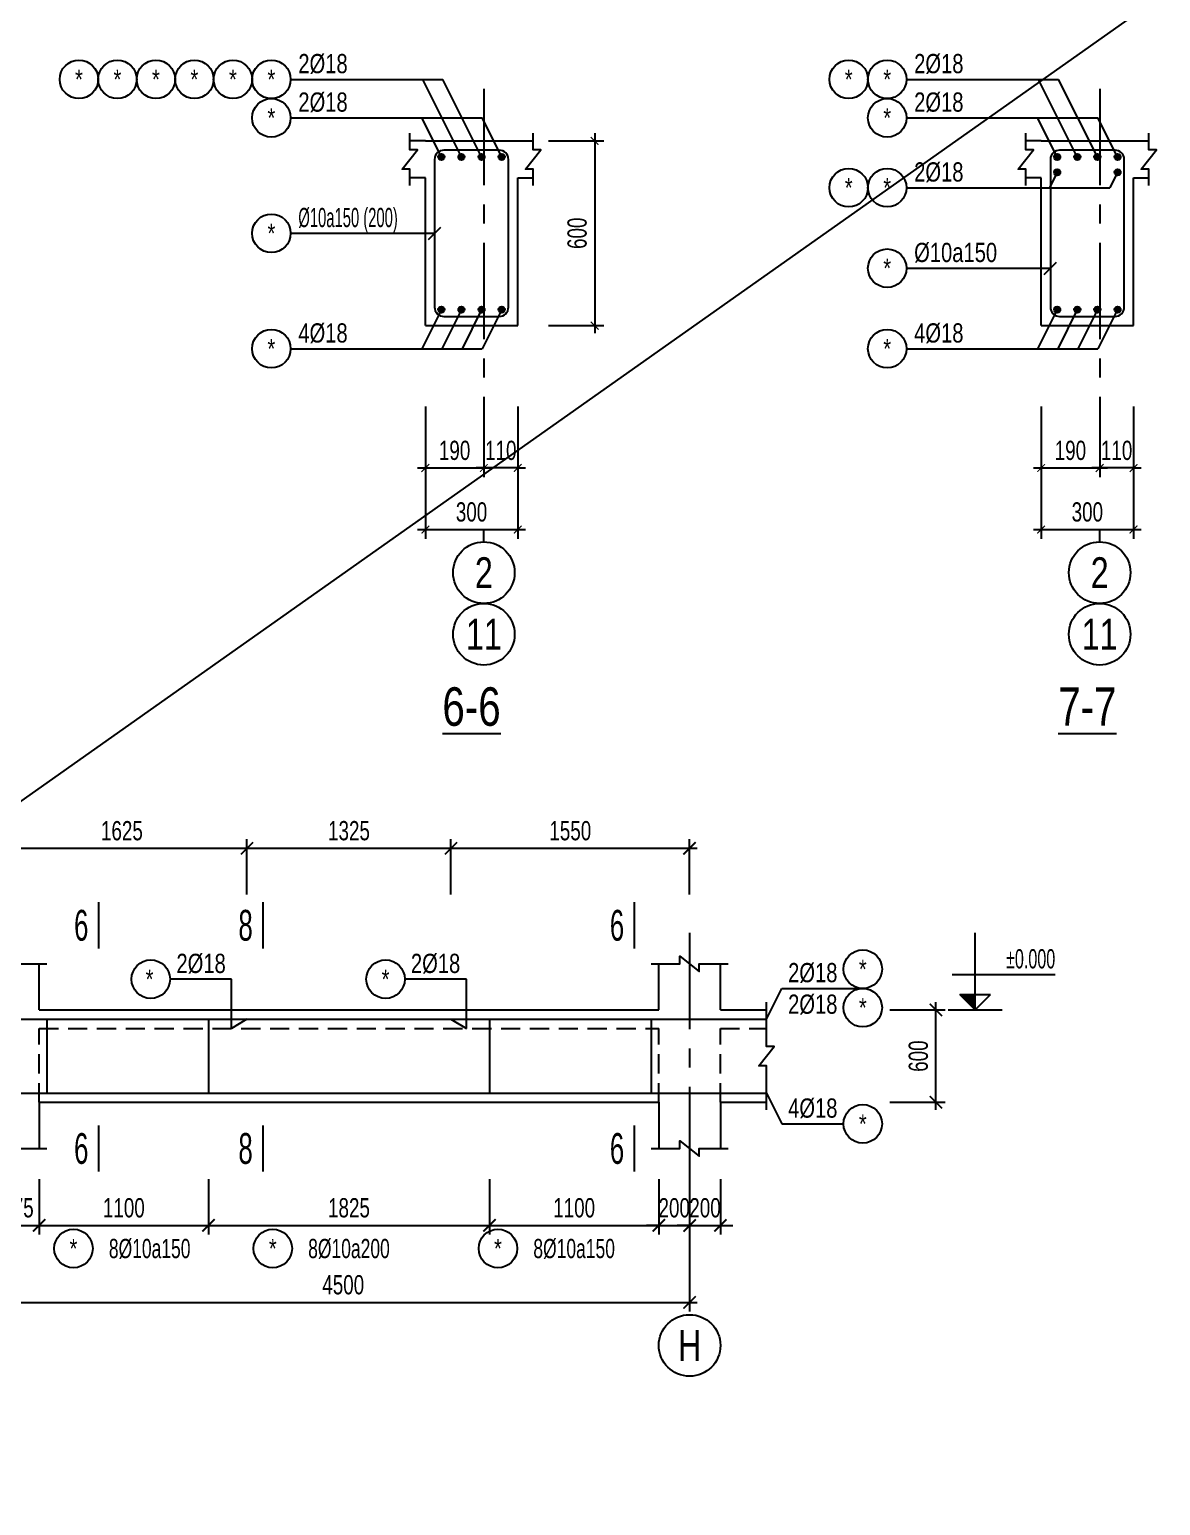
# Model space of a CAD drawing. Header units: millimetres. Extents: x -25284 to 100333, y 0 to 76881.
# Drawn here: x 35213 to 42559, y 61496 to 71086 of the extents above; entities that cross this region are included whole.
import ezdxf
from ezdxf.enums import TextEntityAlignment as Align

# ---------------------------------------------------------------- set-up
doc = ezdxf.new("R2010")
doc.units = ezdxf.units.MM
doc.header["$LTSCALE"] = 500
doc.header["$MEASUREMENT"] = 0
doc.linetypes.add('CENTER', pattern=[2, 1.25, -0.25, 0.25, -0.25])
doc.linetypes.add('HIDDEN', pattern=[0.375, 0.25, -0.125])
for name, color, linetype in [('CHI', 1, 'Continuous'), ('DIM', 1, 'Continuous'), ('KCS_AXIS', 5, 'CENTER'), ('KCS_AXIS_SUB', 5, 'CENTER'), ('KCS_BORDER', 3, 'Continuous'), ('KCS_CHI', 1, 'Continuous'), ('KCS_DIM', 1, 'Continuous'), ('KCS_HATCH', 201, 'Continuous'), ('KCS_HIDDEN', 8, 'HIDDEN'), ('KCS_SNODE', 6, 'Continuous'), ('KCS_STEEL', 4, 'Continuous'), ('KCS_TEXT', 2, 'Continuous'), ('KCS_TEXT_TK', 2, 'Continuous'), ('KCS_TEXT_TMC', 4, 'Continuous'), ('KCS_TEXT_TMCS', 4, 'Continuous')]:
    doc.layers.add(name, color=color, linetype=linetype)
doc.layers.add('KCS_Plotter', color=11, linetype='Continuous', plot=False)
doc.styles.add('KCS_BIGTEXT', font='arial.ttf', dxfattribs={"width": 0.75})
doc.styles.add('KCS_SMTEXT', font='arial.ttf', dxfattribs={"width": 0.7})
doc.dimstyles.new('KCS_DIM50', dxfattribs={"dimscale": 50, "dimtxt": 2.5, "dimasz": 1.6, "dimexe": 1.2, "dimexo": 0, "dimgap": 1, "dimtad": 1, "dimdec": 0, "dimzin": 0, "dimdsep": 46, "dimtxsty": 'KCS_SMTEXT', "dimblk": 'ARCHTICK', "dimcen": 0, "dimdle": 1, "dimclrd": 256, "dimclre": 256, "dimclrt": 2, "dimadec": 0, "dimazin": 0, "dimtfac": 1, "dimtdec": 0, "dimtix": 1, "dimtmove": 2, "dimatfit": 3, "dimfxl": 1, "dimtolj": 1, "dimtzin": 0, "dimarcsym": 0})
doc.dimstyles.new('KCS_DIM50_25', dxfattribs={"dimtxt": 125, "dimasz": 50, "dimexe": 60, "dimexo": 0, "dimgap": 50, "dimtad": 1, "dimdec": 0, "dimlfac": 0.5, "dimzin": 13, "dimdsep": 46, "dimtxsty": 'KCS_SMTEXT', "dimblk": 'ARCHTICK', "dimblk1": 'ARCHTICK', "dimcen": 0, "dimdle": 50, "dimclrd": 1, "dimclre": 1, "dimclrt": 2, "dimadec": 0, "dimazin": 0, "dimtfac": 1, "dimtdec": 0, "dimtix": 1, "dimtmove": 2, "dimatfit": 3, "dimfxl": 1, "dimtolj": 1, "dimtzin": 13, "dimarcsym": 0})

# ---------------------------------------------------------------- blocks, each defined once
blk = doc.blocks.new('_ArchTick')
at = {"color": 0, "linetype": 'ByBlock', "const_width": 0.15}
blk.add_lwpolyline([(-0.5, -0.5), (0.5, 0.5)], dxfattribs=at)
blk = doc.blocks.new('*D106')
at = {"layer": 'Defpoints', "color": 0, "transparency": 16777216}
for p in [(37783.8, 68636.7), (38163.8, 68636.7), (38163.8, 68236.7)]:
    blk.add_point(p, dxfattribs=at)
at = {"layer": 'KCS_DIM', "color": 1, "lineweight": -2, "transparency": 16777216}
for p, q in [((37783.8, 68636.7), (37783.8, 68176.7)), ((38163.8, 68636.7), (38163.8, 68176.7)), ((37733.8, 68236.7), (38213.8, 68236.7))]:
    blk.add_line(p, q, dxfattribs=at)
at = {"layer": 'KCS_DIM', "color": 1, "lineweight": -2, "transparency": 16777216, "xscale": 50, "yscale": 50, "zscale": 50, "rotation": 180}
blk.add_blockref('_ArchTick', (37783.8, 68236.7), dxfattribs=at)
at = {"layer": 'KCS_DIM', "color": 1, "lineweight": -2, "transparency": 16777216, "xscale": 50, "yscale": 50, "zscale": 50}
blk.add_blockref('_ArchTick', (38163.8, 68236.7), dxfattribs=at)
at = {"layer": 'KCS_DIM', "color": 2, "transparency": 16777216, "insert": (37973.8, 68350.5), "char_height": 125, "attachment_point": 5, "style": 'KCS_SMTEXT'}
blk.add_mtext('\\A1;190', dxfattribs=at)
blk = doc.blocks.new('*D107')
at = {"layer": 'Defpoints', "color": 0, "transparency": 16777216}
for p in [(38163.8, 68636.7), (38383.8, 68636.7), (38163.8, 68236.7)]:
    blk.add_point(p, dxfattribs=at)
at = {"layer": 'KCS_DIM', "color": 1, "lineweight": -2, "transparency": 16777216}
for p, q in [((38163.8, 68636.7), (38163.8, 68176.7)), ((38383.8, 68636.7), (38383.8, 68176.7)), ((38163.8, 68236.7), (38113.8, 68236.7)), ((38383.8, 68236.7), (38163.8, 68236.7)), ((38383.8, 68236.7), (38433.8, 68236.7))]:
    blk.add_line(p, q, dxfattribs=at)
at = {"layer": 'KCS_DIM', "color": 1, "lineweight": -2, "transparency": 16777216, "xscale": 50, "yscale": 50, "zscale": 50}
blk.add_blockref('_ArchTick', (38163.8, 68236.7), dxfattribs=at)
at = {"layer": 'KCS_DIM', "color": 1, "lineweight": -2, "transparency": 16777216, "xscale": 50, "yscale": 50, "zscale": 50, "rotation": 180}
blk.add_blockref('_ArchTick', (38383.8, 68236.7), dxfattribs=at)
at = {"layer": 'KCS_DIM', "color": 2, "transparency": 16777216, "insert": (38273.8, 68350.5), "char_height": 125, "attachment_point": 5, "style": 'KCS_SMTEXT'}
blk.add_mtext('\\A1;110', dxfattribs=at)
blk = doc.blocks.new('*D108')
at = {"layer": 'Defpoints', "color": 0, "transparency": 16777216}
for p in [(37783.8, 68636.7), (38383.8, 68636.7), (38383.8, 67836.7)]:
    blk.add_point(p, dxfattribs=at)
at = {"layer": 'KCS_DIM', "color": 1, "lineweight": -2, "transparency": 16777216}
for p, q in [((37783.8, 68636.7), (37783.8, 67776.7)), ((38383.8, 68636.7), (38383.8, 67776.7)), ((37733.8, 67836.7), (38433.8, 67836.7))]:
    blk.add_line(p, q, dxfattribs=at)
at = {"layer": 'KCS_DIM', "color": 1, "lineweight": -2, "transparency": 16777216, "xscale": 50, "yscale": 50, "zscale": 50, "rotation": 180}
blk.add_blockref('_ArchTick', (37783.8, 67836.7), dxfattribs=at)
at = {"layer": 'KCS_DIM', "color": 1, "lineweight": -2, "transparency": 16777216, "xscale": 50, "yscale": 50, "zscale": 50}
blk.add_blockref('_ArchTick', (38383.8, 67836.7), dxfattribs=at)
at = {"layer": 'KCS_DIM', "color": 2, "transparency": 16777216, "insert": (38083.8, 67950.5), "char_height": 125, "attachment_point": 5, "style": 'KCS_SMTEXT'}
blk.add_mtext('\\A1;300', dxfattribs=at)
blk = doc.blocks.new('*D109')
at = {"layer": 'Defpoints', "color": 0, "transparency": 16777216}
for p in [(38583.8, 70361.7), (38583.8, 69161.7), (38883.8, 69161.7)]:
    blk.add_point(p, dxfattribs=at)
at = {"layer": 'KCS_DIM', "color": 1, "lineweight": -2, "transparency": 16777216}
for p, q in [((38883.8, 70411.7), (38883.8, 69111.7)), ((38583.8, 70361.7), (38943.8, 70361.7)), ((38583.8, 69161.7), (38943.8, 69161.7))]:
    blk.add_line(p, q, dxfattribs=at)
at = {"layer": 'KCS_DIM', "color": 1, "lineweight": -2, "transparency": 16777216, "xscale": 50, "yscale": 50, "zscale": 50}
for p, rotation in [((38883.8, 70361.7), 90), ((38883.8, 69161.7), 270)]:
    blk.add_blockref('_ArchTick', p, dxfattribs=dict(at, rotation=rotation))
at = {"layer": 'KCS_DIM', "color": 2, "transparency": 16777216, "insert": (38769.9, 69761.7), "char_height": 125, "attachment_point": 5, "rotation": 90, "style": 'KCS_SMTEXT'}
blk.add_mtext('\\A1;600', dxfattribs=at)
blk = doc.blocks.new('KCS_SNODE')
at = {"layer": 'KCS_SNODE'}
blk.add_hatch(color=256, dxfattribs=at).paths.add_polyline_path([(-10, 0, 1), (10, 0, 1)])
blk.add_circle((0, 0), 10, dxfattribs=at)
blk = doc.blocks.new('*D110')
at = {"layer": 'Defpoints', "color": 0, "transparency": 16777216}
for p in [(41783.8, 68636.7), (42163.8, 68636.7), (42163.8, 68236.7)]:
    blk.add_point(p, dxfattribs=at)
at = {"layer": 'KCS_DIM', "color": 1, "lineweight": -2, "transparency": 16777216}
for p, q in [((41783.8, 68636.7), (41783.8, 68176.7)), ((42163.8, 68636.7), (42163.8, 68176.7)), ((41733.8, 68236.7), (42213.8, 68236.7))]:
    blk.add_line(p, q, dxfattribs=at)
at = {"layer": 'KCS_DIM', "color": 1, "lineweight": -2, "transparency": 16777216, "xscale": 50, "yscale": 50, "zscale": 50, "rotation": 180}
blk.add_blockref('_ArchTick', (41783.8, 68236.7), dxfattribs=at)
at = {"layer": 'KCS_DIM', "color": 1, "lineweight": -2, "transparency": 16777216, "xscale": 50, "yscale": 50, "zscale": 50}
blk.add_blockref('_ArchTick', (42163.8, 68236.7), dxfattribs=at)
at = {"layer": 'KCS_DIM', "color": 2, "transparency": 16777216, "insert": (41973.8, 68350.5), "char_height": 125, "attachment_point": 5, "style": 'KCS_SMTEXT'}
blk.add_mtext('\\A1;190', dxfattribs=at)
blk = doc.blocks.new('*D111')
at = {"layer": 'Defpoints', "color": 0, "transparency": 16777216}
for p in [(42163.8, 68636.7), (42383.8, 68636.7), (42163.8, 68236.7)]:
    blk.add_point(p, dxfattribs=at)
at = {"layer": 'KCS_DIM', "color": 1, "lineweight": -2, "transparency": 16777216}
for p, q in [((42163.8, 68636.7), (42163.8, 68176.7)), ((42383.8, 68636.7), (42383.8, 68176.7)), ((42163.8, 68236.7), (42113.8, 68236.7)), ((42383.8, 68236.7), (42163.8, 68236.7)), ((42383.8, 68236.7), (42433.8, 68236.7))]:
    blk.add_line(p, q, dxfattribs=at)
at = {"layer": 'KCS_DIM', "color": 1, "lineweight": -2, "transparency": 16777216, "xscale": 50, "yscale": 50, "zscale": 50}
blk.add_blockref('_ArchTick', (42163.8, 68236.7), dxfattribs=at)
at = {"layer": 'KCS_DIM', "color": 1, "lineweight": -2, "transparency": 16777216, "xscale": 50, "yscale": 50, "zscale": 50, "rotation": 180}
blk.add_blockref('_ArchTick', (42383.8, 68236.7), dxfattribs=at)
at = {"layer": 'KCS_DIM', "color": 2, "transparency": 16777216, "insert": (42273.8, 68350.5), "char_height": 125, "attachment_point": 5, "style": 'KCS_SMTEXT'}
blk.add_mtext('\\A1;110', dxfattribs=at)
blk = doc.blocks.new('*D112')
at = {"layer": 'Defpoints', "color": 0, "transparency": 16777216}
for p in [(41783.8, 68636.7), (42383.8, 68636.7), (42383.8, 67836.7)]:
    blk.add_point(p, dxfattribs=at)
at = {"layer": 'KCS_DIM', "color": 1, "lineweight": -2, "transparency": 16777216}
for p, q in [((41783.8, 68636.7), (41783.8, 67776.7)), ((42383.8, 68636.7), (42383.8, 67776.7)), ((41733.8, 67836.7), (42433.8, 67836.7))]:
    blk.add_line(p, q, dxfattribs=at)
at = {"layer": 'KCS_DIM', "color": 1, "lineweight": -2, "transparency": 16777216, "xscale": 50, "yscale": 50, "zscale": 50, "rotation": 180}
blk.add_blockref('_ArchTick', (41783.8, 67836.7), dxfattribs=at)
at = {"layer": 'KCS_DIM', "color": 1, "lineweight": -2, "transparency": 16777216, "xscale": 50, "yscale": 50, "zscale": 50}
blk.add_blockref('_ArchTick', (42383.8, 67836.7), dxfattribs=at)
at = {"layer": 'KCS_DIM', "color": 2, "transparency": 16777216, "insert": (42083.8, 67950.5), "char_height": 125, "attachment_point": 5, "style": 'KCS_SMTEXT'}
blk.add_mtext('\\A1;300', dxfattribs=at)
blk = doc.blocks.new('*D190')
at = {"layer": 'Defpoints', "color": 0, "transparency": 16777216}
for p in [(38200.3, 63615.6), (39300.3, 63615.6), (39300.3, 63315.6)]:
    blk.add_point(p, dxfattribs=at)
at = {"layer": 'KCS_DIM', "lineweight": -2, "transparency": 16777216}
for p, q in [((38200.3, 63615.6), (38200.3, 63255.6)), ((39300.3, 63615.6), (39300.3, 63255.6)), ((38150.3, 63315.6), (39350.3, 63315.6))]:
    blk.add_line(p, q, dxfattribs=at)
at = {"layer": 'KCS_DIM', "lineweight": -2, "transparency": 16777216, "xscale": 80, "yscale": 80, "zscale": 80, "rotation": 180}
blk.add_blockref('_ArchTick', (38200.3, 63315.6), dxfattribs=at)
at = {"layer": 'KCS_DIM', "lineweight": -2, "transparency": 16777216, "xscale": 80, "yscale": 80, "zscale": 80}
blk.add_blockref('_ArchTick', (39300.3, 63315.6), dxfattribs=at)
at = {"layer": 'KCS_DIM', "color": 2, "transparency": 16777216, "insert": (38750.3, 63429.4), "char_height": 125, "attachment_point": 5, "style": 'KCS_SMTEXT'}
blk.add_mtext('\\A1;1100', dxfattribs=at)
blk = doc.blocks.new('*D191')
at = {"layer": 'Defpoints', "color": 0, "transparency": 16777216}
for p in [(36375.3, 63615.6), (38200.3, 63615.6), (38200.3, 63315.6)]:
    blk.add_point(p, dxfattribs=at)
at = {"layer": 'KCS_DIM', "lineweight": -2, "transparency": 16777216}
for p, q in [((36375.3, 63615.6), (36375.3, 63255.6)), ((38200.3, 63615.6), (38200.3, 63255.6)), ((36325.3, 63315.6), (38250.3, 63315.6))]:
    blk.add_line(p, q, dxfattribs=at)
at = {"layer": 'KCS_DIM', "lineweight": -2, "transparency": 16777216, "xscale": 80, "yscale": 80, "zscale": 80, "rotation": 180}
blk.add_blockref('_ArchTick', (36375.3, 63315.6), dxfattribs=at)
at = {"layer": 'KCS_DIM', "lineweight": -2, "transparency": 16777216, "xscale": 80, "yscale": 80, "zscale": 80}
blk.add_blockref('_ArchTick', (38200.3, 63315.6), dxfattribs=at)
at = {"layer": 'KCS_DIM', "color": 2, "transparency": 16777216, "insert": (37287.8, 63429.4), "char_height": 125, "attachment_point": 5, "style": 'KCS_SMTEXT'}
blk.add_mtext('\\A1;1825', dxfattribs=at)
blk = doc.blocks.new('*D192')
at = {"layer": 'Defpoints', "color": 0, "transparency": 16777216}
for p in [(35275.3, 63615.6), (36375.3, 63615.6), (36375.3, 63315.6)]:
    blk.add_point(p, dxfattribs=at)
at = {"layer": 'KCS_DIM', "lineweight": -2, "transparency": 16777216}
for p, q in [((35275.3, 63615.6), (35275.3, 63255.6)), ((36375.3, 63615.6), (36375.3, 63255.6)), ((35225.3, 63315.6), (36425.3, 63315.6))]:
    blk.add_line(p, q, dxfattribs=at)
at = {"layer": 'KCS_DIM', "lineweight": -2, "transparency": 16777216, "xscale": 80, "yscale": 80, "zscale": 80, "rotation": 180}
blk.add_blockref('_ArchTick', (35275.3, 63315.6), dxfattribs=at)
at = {"layer": 'KCS_DIM', "lineweight": -2, "transparency": 16777216, "xscale": 80, "yscale": 80, "zscale": 80}
blk.add_blockref('_ArchTick', (36375.3, 63315.6), dxfattribs=at)
at = {"layer": 'KCS_DIM', "color": 2, "transparency": 16777216, "insert": (35825.3, 63429.4), "char_height": 125, "attachment_point": 5, "style": 'KCS_SMTEXT'}
blk.add_mtext('\\A1;1100', dxfattribs=at)
blk = doc.blocks.new('*D211')
at = {"layer": 'Defpoints', "color": 0, "transparency": 16777216}
for p in [(39500.3, 65765.6), (37950.3, 65465.6), (39500.3, 65465.6)]:
    blk.add_point(p, dxfattribs=at)
at = {"layer": 'KCS_DIM', "lineweight": -2, "transparency": 16777216}
for p, q in [((37950.3, 65465.6), (37950.3, 65825.6)), ((39500.3, 65465.6), (39500.3, 65825.6)), ((37900.3, 65765.6), (39550.3, 65765.6))]:
    blk.add_line(p, q, dxfattribs=at)
at = {"layer": 'KCS_DIM', "lineweight": -2, "transparency": 16777216, "xscale": 80, "yscale": 80, "zscale": 80, "rotation": 180}
blk.add_blockref('_ArchTick', (37950.3, 65765.6), dxfattribs=at)
at = {"layer": 'KCS_DIM', "lineweight": -2, "transparency": 16777216, "xscale": 80, "yscale": 80, "zscale": 80}
blk.add_blockref('_ArchTick', (39500.3, 65765.6), dxfattribs=at)
at = {"layer": 'KCS_DIM', "color": 2, "transparency": 16777216, "insert": (38725.3, 65879.4), "char_height": 125, "attachment_point": 5, "style": 'KCS_SMTEXT'}
blk.add_mtext('\\A1;1550', dxfattribs=at)
blk = doc.blocks.new('*D212')
at = {"layer": 'Defpoints', "color": 0, "transparency": 16777216}
for p in [(37950.3, 65765.6), (36625.3, 65465.6), (37950.3, 65465.6)]:
    blk.add_point(p, dxfattribs=at)
at = {"layer": 'KCS_DIM', "lineweight": -2, "transparency": 16777216}
for p, q in [((36625.3, 65465.6), (36625.3, 65825.6)), ((37950.3, 65465.6), (37950.3, 65825.6)), ((36575.3, 65765.6), (38000.3, 65765.6))]:
    blk.add_line(p, q, dxfattribs=at)
at = {"layer": 'KCS_DIM', "lineweight": -2, "transparency": 16777216, "xscale": 80, "yscale": 80, "zscale": 80, "rotation": 180}
blk.add_blockref('_ArchTick', (36625.3, 65765.6), dxfattribs=at)
at = {"layer": 'KCS_DIM', "lineweight": -2, "transparency": 16777216, "xscale": 80, "yscale": 80, "zscale": 80}
blk.add_blockref('_ArchTick', (37950.3, 65765.6), dxfattribs=at)
at = {"layer": 'KCS_DIM', "color": 2, "transparency": 16777216, "insert": (37287.8, 65879.5), "char_height": 125, "attachment_point": 5, "style": 'KCS_SMTEXT'}
blk.add_mtext('\\A1;1325', dxfattribs=at)
blk = doc.blocks.new('*D213')
at = {"layer": 'Defpoints', "color": 0, "transparency": 16777216}
for p in [(36625.3, 65765.6), (35000.3, 65465.6), (36625.3, 65465.6)]:
    blk.add_point(p, dxfattribs=at)
at = {"layer": 'KCS_DIM', "lineweight": -2, "transparency": 16777216}
for p, q in [((35000.3, 65465.6), (35000.3, 65825.6)), ((36625.3, 65465.6), (36625.3, 65825.6)), ((34950.3, 65765.6), (36675.3, 65765.6))]:
    blk.add_line(p, q, dxfattribs=at)
at = {"layer": 'KCS_DIM', "lineweight": -2, "transparency": 16777216, "xscale": 80, "yscale": 80, "zscale": 80, "rotation": 180}
blk.add_blockref('_ArchTick', (35000.3, 65765.6), dxfattribs=at)
at = {"layer": 'KCS_DIM', "lineweight": -2, "transparency": 16777216, "xscale": 80, "yscale": 80, "zscale": 80}
blk.add_blockref('_ArchTick', (36625.3, 65765.6), dxfattribs=at)
at = {"layer": 'KCS_DIM', "color": 2, "transparency": 16777216, "insert": (35812.8, 65879.4), "char_height": 125, "attachment_point": 5, "style": 'KCS_SMTEXT'}
blk.add_mtext('\\A1;1625', dxfattribs=at)
blk = doc.blocks.new('*D238')
at = {"layer": 'Defpoints', "color": 0, "transparency": 16777216}
for p in [(39500.3, 63615.6), (39700.3, 63615.6), (39700.3, 63315.6)]:
    blk.add_point(p, dxfattribs=at)
at = {"layer": 'KCS_DIM', "lineweight": -2, "transparency": 16777216}
for p, q in [((39500.3, 63615.6), (39500.3, 63255.6)), ((39700.3, 63615.6), (39700.3, 63255.6)), ((39500.3, 63315.6), (39420.3, 63315.6)), ((39500.3, 63315.6), (39700.3, 63315.6)), ((39700.3, 63315.6), (39780.3, 63315.6))]:
    blk.add_line(p, q, dxfattribs=at)
at = {"layer": 'KCS_DIM', "lineweight": -2, "transparency": 16777216, "xscale": 80, "yscale": 80, "zscale": 80}
blk.add_blockref('_ArchTick', (39500.3, 63315.6), dxfattribs=at)
at = {"layer": 'KCS_DIM', "lineweight": -2, "transparency": 16777216, "xscale": 80, "yscale": 80, "zscale": 80, "rotation": 180}
blk.add_blockref('_ArchTick', (39700.3, 63315.6), dxfattribs=at)
at = {"layer": 'KCS_DIM', "color": 2, "transparency": 16777216, "insert": (39600.3, 63429.4), "char_height": 125, "attachment_point": 5, "style": 'KCS_SMTEXT'}
blk.add_mtext('\\A1;200', dxfattribs=at)
blk = doc.blocks.new('*D239')
at = {"layer": 'Defpoints', "color": 0, "transparency": 16777216}
for p in [(39300.3, 63615.6), (39500.3, 63615.6), (39500.3, 63315.6)]:
    blk.add_point(p, dxfattribs=at)
at = {"layer": 'KCS_DIM', "lineweight": -2, "transparency": 16777216}
for p, q in [((39300.3, 63615.6), (39300.3, 63255.6)), ((39500.3, 63615.6), (39500.3, 63255.6)), ((39300.3, 63315.6), (39220.3, 63315.6)), ((39300.3, 63315.6), (39500.3, 63315.6)), ((39500.3, 63315.6), (39580.3, 63315.6))]:
    blk.add_line(p, q, dxfattribs=at)
at = {"layer": 'KCS_DIM', "lineweight": -2, "transparency": 16777216, "xscale": 80, "yscale": 80, "zscale": 80}
blk.add_blockref('_ArchTick', (39300.3, 63315.6), dxfattribs=at)
at = {"layer": 'KCS_DIM', "lineweight": -2, "transparency": 16777216, "xscale": 80, "yscale": 80, "zscale": 80, "rotation": 180}
blk.add_blockref('_ArchTick', (39500.3, 63315.6), dxfattribs=at)
at = {"layer": 'KCS_DIM', "color": 2, "transparency": 16777216, "insert": (39400.3, 63429.4), "char_height": 125, "attachment_point": 5, "style": 'KCS_SMTEXT'}
blk.add_mtext('\\A1;200', dxfattribs=at)
blk = doc.blocks.new('*D240')
at = {"layer": 'Defpoints', "color": 0, "transparency": 16777216}
for p in [(35000.3, 63615.6), (35275.3, 63615.6), (35275.3, 63315.6)]:
    blk.add_point(p, dxfattribs=at)
at = {"layer": 'KCS_DIM', "lineweight": -2, "transparency": 16777216}
for p, q in [((35000.3, 63615.6), (35000.3, 63255.6)), ((35275.3, 63615.6), (35275.3, 63255.6)), ((35000.3, 63315.6), (34920.3, 63315.6)), ((35000.3, 63315.6), (35275.3, 63315.6)), ((35275.3, 63315.6), (35355.3, 63315.6))]:
    blk.add_line(p, q, dxfattribs=at)
at = {"layer": 'KCS_DIM', "lineweight": -2, "transparency": 16777216, "xscale": 80, "yscale": 80, "zscale": 80}
blk.add_blockref('_ArchTick', (35000.3, 63315.6), dxfattribs=at)
at = {"layer": 'KCS_DIM', "lineweight": -2, "transparency": 16777216, "xscale": 80, "yscale": 80, "zscale": 80, "rotation": 180}
blk.add_blockref('_ArchTick', (35275.3, 63315.6), dxfattribs=at)
at = {"layer": 'KCS_DIM', "color": 2, "transparency": 16777216, "insert": (35137.8, 63429.4), "char_height": 125, "attachment_point": 5, "style": 'KCS_SMTEXT'}
blk.add_mtext('\\A1;275', dxfattribs=at)
blk = doc.blocks.new('*D254')
at = {"layer": 'Defpoints', "color": 0, "transparency": 16777216}
for p in [(35000.3, 63615.6), (39500.3, 63615.6), (39500.3, 62815.6)]:
    blk.add_point(p, dxfattribs=at)
at = {"layer": 'KCS_DIM', "lineweight": -2, "transparency": 16777216}
for p, q in [((35000.3, 63615.6), (35000.3, 62755.6)), ((39500.3, 63615.6), (39500.3, 62755.6)), ((34950.3, 62815.6), (39550.3, 62815.6))]:
    blk.add_line(p, q, dxfattribs=at)
at = {"layer": 'KCS_DIM', "lineweight": -2, "transparency": 16777216, "xscale": 80, "yscale": 80, "zscale": 80, "rotation": 180}
blk.add_blockref('_ArchTick', (35000.3, 62815.6), dxfattribs=at)
at = {"layer": 'KCS_DIM', "lineweight": -2, "transparency": 16777216, "xscale": 80, "yscale": 80, "zscale": 80}
blk.add_blockref('_ArchTick', (39500.3, 62815.6), dxfattribs=at)
at = {"layer": 'KCS_DIM', "color": 2, "transparency": 16777216, "insert": (37250.3, 62929.4), "char_height": 125, "attachment_point": 5, "style": 'KCS_SMTEXT'}
blk.add_mtext('\\A1;4500', dxfattribs=at)
blk = doc.blocks.new('*D261')
at = {"layer": 'Defpoints', "color": 0, "transparency": 16777216}
for p in [(40800.3, 64715.6), (41100.3, 64715.6), (40800.3, 64115.6)]:
    blk.add_point(p, dxfattribs=at)
at = {"layer": 'KCS_DIM', "lineweight": -2, "transparency": 16777216}
for p, q in [((41100.3, 64065.6), (41100.3, 64765.6)), ((40800.3, 64715.6), (41160.3, 64715.6)), ((40800.3, 64115.6), (41160.3, 64115.6))]:
    blk.add_line(p, q, dxfattribs=at)
at = {"layer": 'KCS_DIM', "lineweight": -2, "transparency": 16777216, "xscale": 80, "yscale": 80, "zscale": 80}
for p, rotation in [((41100.3, 64715.6), 90), ((41100.3, 64115.6), 270)]:
    blk.add_blockref('_ArchTick', p, dxfattribs=dict(at, rotation=rotation))
at = {"layer": 'KCS_DIM', "color": 2, "transparency": 16777216, "insert": (40986.5, 64415.6), "char_height": 125, "attachment_point": 5, "rotation": 90, "style": 'KCS_SMTEXT'}
blk.add_mtext('\\A1;600', dxfattribs=at)
blk = doc.blocks.new('COS_CD')
at = {"layer": 'KCS_HATCH'}
blk.add_hatch(color=256, dxfattribs=at).paths.add_polyline_path([(37.5, 50), (87.5, 0), (87.5, 50)])
at = {"layer": 'CHI'}
for q in [(37.5, 50), (137.5, 50)]:
    blk.add_line((87.5, 0), q, dxfattribs=at)
at = {"layer": 'DIM'}
for p, q in [((37.5, 50), (137.5, 50)), ((87.5, 0), (87.5, 50)), ((0, 0), (175, 0))]:
    blk.add_line(p, q, dxfattribs=at)

msp = doc.modelspace()

# ---------------------------------------------------------------- linework, layer by layer
at = {"layer": 'KCS_AXIS'}
msp.add_line((39500.3, 65215.6), (39500.3, 63615.6), dxfattribs=at)
at = {"layer": 'KCS_AXIS_SUB'}
for p, q in [((38163.8, 70699.2), (38163.8, 68636.7)), ((42163.8, 70699.2), (42163.8, 68636.7))]:
    msp.add_line(p, q, dxfattribs=at)
at = {"layer": 'KCS_BORDER'}
for p, q in [((37783.8, 70361.7), (37683.8, 70361.7)), ((37783.8, 70361.7), (38383.8, 70361.7)), ((38383.8, 70361.7), (38483.8, 70361.7)), ((41783.8, 70361.7), (41683.8, 70361.7)), ((41783.8, 70361.7), (42383.8, 70361.7)), ((42383.8, 70361.7), (42483.8, 70361.7)), ((37783.8, 70121.7), (37683.8, 70121.7)), ((37783.8, 69161.7), (37783.8, 70121.7)), ((38383.8, 69161.7), (38383.8, 70121.7)), ((38383.8, 70121.7), (38483.8, 70121.7)), ((41783.8, 70121.7), (41683.8, 70121.7)), ((41783.8, 69161.7), (41783.8, 70121.7)), ((42383.8, 69161.7), (42383.8, 70121.7)), ((42383.8, 70121.7), (42483.8, 70121.7)), ((37783.8, 69161.7), (38383.8, 69161.7)), ((41783.8, 69161.7), (42383.8, 69161.7)), ((35275.3, 64715.6), (35275.3, 65015.6)), ((39300.3, 64715.6), (39300.3, 65015.6)), ((39700.3, 64715.6), (39700.3, 65015.6)), ((35275.3, 64715.6), (39300.3, 64715.6)), ((39700.3, 64715.6), (40000.3, 64715.6)), ((35275.3, 64115.6), (35275.3, 63815.6)), ((35275.3, 64115.6), (39300.3, 64115.6)), ((39300.3, 64115.6), (39300.3, 63815.6)), ((39700.3, 64115.6), (39700.3, 63815.6)), ((39700.3, 64115.6), (40000.3, 64115.6))]:
    msp.add_line(p, q, dxfattribs=at)
at = {"layer": 'KCS_BORDER', "color": 1}
for points in [[(37683.8, 70071.7), (37683.8, 70179.2), (37633.8, 70179.2), (37733.8, 70304.2), (37683.8, 70304.2), (37683.8, 70411.7)], [(38483.8, 70071.7), (38483.8, 70179.2), (38433.8, 70179.2), (38533.8, 70304.2), (38483.8, 70304.2), (38483.8, 70411.7)], [(41683.8, 70071.7), (41683.8, 70179.2), (41633.8, 70179.2), (41733.8, 70304.2), (41683.8, 70304.2), (41683.8, 70411.7)], [(42483.8, 70071.7), (42483.8, 70179.2), (42433.8, 70179.2), (42533.8, 70304.2), (42483.8, 70304.2), (42483.8, 70411.7)], [(34675.3, 65015.6), (34937.8, 65015.6), (34937.8, 65065.6), (35062.8, 64965.6), (35062.8, 65015.6), (35325.3, 65015.6)], [(39250.3, 65015.6), (39437.8, 65015.6), (39437.8, 65065.6), (39562.8, 64965.6), (39562.8, 65015.6), (39750.3, 65015.6)], [(40000.3, 64065.6), (40000.3, 64353.1), (39950.3, 64353.1), (40050.3, 64478.1), (40000.3, 64478.1), (40000.3, 64765.6)], [(34675.3, 63815.6), (34937.8, 63815.6), (34937.8, 63865.6), (35062.8, 63765.6), (35062.8, 63815.6), (35325.3, 63815.6)], [(39250.3, 63815.6), (39437.8, 63815.6), (39437.8, 63865.6), (39562.8, 63765.6), (39562.8, 63815.6), (39750.3, 63815.6)]]:
    msp.add_lwpolyline(points, dxfattribs=at)
at = {"layer": 'KCS_CHI'}
for p, q in [((36908.8, 70761.7), (37897.1, 70761.7)), ((38018.4, 70257.7), (37766.4, 70761.7)), ((38149.1, 70257.7), (37897.1, 70761.7)), ((40908.8, 70761.7), (41897.1, 70761.7)), ((42018.4, 70257.7), (41766.4, 70761.7)), ((42149.1, 70257.7), (41897.1, 70761.7)), ((36908.8, 70511.7), (38152.8, 70511.7)), ((37887.8, 70257.7), (37760.8, 70511.7)), ((38279.8, 70257.7), (38152.8, 70511.7)), ((40908.8, 70511.7), (42152.8, 70511.7)), ((41887.8, 70257.7), (41760.8, 70511.7)), ((42279.8, 70257.7), (42152.8, 70511.7)), ((41887.8, 70157.7), (41837.8, 70057.7)), ((42279.8, 70157.7), (42229.8, 70057.7)), ((40908.8, 70057.7), (42229.8, 70057.7)), ((36908.8, 69761.7), (37843.8, 69761.7)), ((40908.8, 69534.7), (41843.8, 69534.7)), ((37887.8, 69265.7), (37760.8, 69011.7)), ((38018.4, 69265.7), (37891.4, 69011.7)), ((38149.1, 69265.7), (38022.1, 69011.7)), ((38279.8, 69265.7), (38152.8, 69011.7)), ((41887.8, 69265.7), (41760.8, 69011.7)), ((42018.4, 69265.7), (41891.4, 69011.7)), ((42149.1, 69265.7), (42022.1, 69011.7)), ((42279.8, 69265.7), (42152.8, 69011.7)), ((36908.8, 69011.7), (38152.8, 69011.7)), ((40908.8, 69011.7), (42152.8, 69011.7)), ((38163.8, 67756.7), (38163.8, 67836.7)), ((42163.8, 67756.7), (42163.8, 67836.7)), ((41355.3, 64715.6), (41355.3, 65215.6)), ((41205.3, 64945.6), (41875.3, 64945.6)), ((36525.3, 64915.6), (36125.3, 64915.6)), ((36525.3, 64595.6), (36525.3, 64915.6)), ((38050.3, 64915.6), (37650.3, 64915.6)), ((38050.3, 64595.6), (38050.3, 64915.6)), ((40000.3, 64655.6), (40100.3, 64855.6)), ((40100.3, 64855.6), (40625.3, 64855.6)), ((40000.3, 64175.6), (40100.3, 63975.6)), ((40100.3, 63975.6), (40500.3, 63975.6))]:
    msp.add_line(p, q, dxfattribs=at)
at = {"layer": 'KCS_CHI', "color": 3}
for p, q in [((37803.8, 69721.7), (37883.8, 69801.7)), ((41803.8, 69494.7), (41883.8, 69574.7))]:
    msp.add_line(p, q, dxfattribs=at)
at = {"layer": 'KCS_CHI'}
for centre in [(38163.8, 67556.7), (42163.8, 67556.7), (38163.8, 67156.7), (42163.8, 67156.7), (39500.3, 62535.6)]:
    msp.add_circle(centre, 200, dxfattribs=at)
at = {"layer": 'KCS_HIDDEN'}
for p, q in [((35275.3, 64115.6), (35275.3, 64595.6)), ((35275.3, 64595.6), (39300.3, 64595.6)), ((39300.3, 64115.6), (39300.3, 64595.6)), ((39700.3, 64115.6), (39700.3, 64595.6)), ((39700.3, 64595.6), (40000.3, 64595.6))]:
    msp.add_line(p, q, dxfattribs=at)
at = {"layer": 'KCS_Plotter'}
msp.add_line((0, 41241.1), (50460, 76881.1), dxfattribs=at)
at = {"layer": 'KCS_STEEL'}
for p, q in [((3490.3, 64655.6), (40000.3, 64655.6)), ((33675.3, 64655.6), (36625.3, 64655.6)), ((35325.3, 64655.6), (35325.3, 64175.6)), ((36375.3, 64655.6), (36375.3, 64175.6)), ((36625.3, 64655.6), (36525.3, 64595.6)), ((37950.3, 64655.6), (38050.3, 64595.6)), ((37950.3, 64655.6), (40000.3, 64655.6)), ((38200.3, 64655.6), (38200.3, 64175.6)), ((39250.3, 64655.6), (39250.3, 64175.6)), ((3490.3, 64175.6), (40000.3, 64175.6))]:
    msp.add_line(p, q, dxfattribs=at)
for points in [[(37843.8, 70241.7), (37843.8, 69281.7, 0.414214), (37903.8, 69221.7), (38263.8, 69221.7, 0.414214), (38323.8, 69281.7), (38323.8, 70241.7, 0.414214), (38263.8, 70301.7), (37903.8, 70301.7, 0.414214), (37843.8, 70241.7)], [(41843.8, 70241.7), (41843.8, 69281.7, 0.414214), (41903.8, 69221.7), (42263.8, 69221.7, 0.414214), (42323.8, 69281.7), (42323.8, 70241.7, 0.414214), (42263.8, 70301.7), (41903.8, 70301.7, 0.414214), (41843.8, 70241.7)]]:
    msp.add_lwpolyline(points, format="xyb", dxfattribs=at)
at = {"layer": 'KCS_TEXT_TK', "color": 1}
for centre in [(35533.8, 70761.7), (35783.8, 70761.7), (36033.8, 70761.7), (36283.8, 70761.7), (36533.8, 70761.7), (36783.8, 70761.7), (40533.8, 70761.7), (40783.8, 70761.7), (36783.8, 70511.7), (40783.8, 70511.7), (40533.8, 70057.7), (40783.8, 70057.7), (36783.8, 69761.7), (40783.8, 69534.7), (36783.8, 69011.7), (40783.8, 69011.7), (36000.3, 64915.6), (37525.3, 64915.6), (40625.3, 64980.6), (40625.3, 64730.6), (40625.3, 63975.6), (35498.2, 63165.6), (36792.8, 63165.6), (38255.3, 63165.6)]:
    msp.add_circle(centre, 125, dxfattribs=at)
at = {"layer": 'KCS_TEXT_TMC'}
for p, q in [((35661.9, 65115.6), (35661.9, 65415.6)), ((36729.4, 65115.6), (36729.4, 65415.6)), ((39141.9, 65115.6), (39141.9, 65415.6)), ((35661.9, 63665.6), (35661.9, 63965.6)), ((36729.4, 63665.6), (36729.4, 63965.6)), ((39141.9, 63665.6), (39141.9, 63965.6))]:
    msp.add_line(p, q, dxfattribs=at)

# ---------------------------------------------------------------- block references
at = {"layer": 'KCS_CHI', "xscale": 2, "yscale": 2, "zscale": 2}
msp.add_blockref('COS_CD', (41180.3, 64715.6), dxfattribs=at)
at = {"layer": 'KCS_STEEL', "xscale": 2, "yscale": 2, "zscale": 2}
for p in [(37887.8, 70257.7), (38018.4, 70257.7), (38149.1, 70257.7), (38279.8, 70257.7), (41887.8, 70257.7), (42018.4, 70257.7), (42149.1, 70257.7), (42279.8, 70257.7), (41887.8, 70157.7), (42279.8, 70157.7), (37887.8, 69265.7), (38018.4, 69265.7), (38149.1, 69265.7), (38279.8, 69265.7), (41887.8, 69265.7), (42018.4, 69265.7), (42149.1, 69265.7), (42279.8, 69265.7)]:
    msp.add_blockref('KCS_SNODE', p, dxfattribs=at)

# ---------------------------------------------------------------- texts
at = {"layer": 'KCS_TEXT', "style": 'KCS_SMTEXT'}
for s, width, p in [('2%%c18', 0.75, (36958.8, 70801.7)), ('2%%c18', 0.75, (40958.8, 70801.7)), ('2%%c18', 0.75, (36958.8, 70551.7)), ('2%%c18', 0.75, (40958.8, 70551.7)), ('2%%c18', 0.75, (40958.8, 70097.7)), ('%%C10a150 (200)', 0.55, (36958.8, 69801.7)), ('%%C10a150', 0.75, (40958.8, 69574.7)), ('4%%c18', 0.75, (36958.8, 69051.7)), ('4%%c18', 0.75, (40958.8, 69051.7))]:
    msp.add_text(s, height=125, dxfattribs=dict(at, width=width)).set_placement(p)
at = {"layer": 'KCS_TEXT', "color": 4, "style": 'KCS_BIGTEXT', "width": 0.75}
for s, p in [('2', (38163.8, 67556.7)), ('2', (42163.8, 67556.7)), ('11', (38163.8, 67156.7)), ('11', (42163.8, 67156.7)), ('H', (39500.3, 62535.6))]:
    msp.add_text(s, height=200, dxfattribs=at).set_placement(p, align=Align.MIDDLE_CENTER)
at = {"layer": 'KCS_TEXT', "style": 'KCS_SMTEXT'}
for s, width, p in [('2%%c18', 0.75, (36327.2, 64955.6)), ('2%%c18', 0.75, (37850.3, 64955.6)), ('2%%c18', 0.75, (40300.3, 64895.6)), ('2%%c18', 0.75, (40300.3, 64690.6)), ('4%%c18', 0.75, (40300.3, 64015.6)), ('8%%C10a150', 0.65, (35993.2, 63103.1)), ('8%%C10a200', 0.65, (37287.8, 63103.1)), ('8%%C10a150', 0.65, (38750.3, 63103.1))]:
    msp.add_text(s, height=125, dxfattribs=dict(at, width=width)).set_placement(p, align=Align.CENTER)
at = {"layer": 'KCS_TEXT', "style": 'KCS_SMTEXT', "width": 0.6}
msp.add_text('%%p0.000', height=125, dxfattribs=at).set_placement((41875.3, 64985.6), align=Align.RIGHT)
at = {"layer": 'KCS_TEXT_TK', "style": 'KCS_SMTEXT', "width": 0.75}
for p in [(35533.8, 70761.7), (35783.8, 70761.7), (36033.8, 70761.7), (36283.8, 70761.7), (36533.8, 70761.7), (36783.8, 70761.7), (40533.8, 70761.7), (40783.8, 70761.7), (36783.8, 70511.7), (40783.8, 70511.7), (40533.8, 70057.7), (40783.8, 70057.7), (36783.8, 69761.7), (40783.8, 69534.7), (36783.8, 69011.7), (40783.8, 69011.7), (40625.3, 64980.6), (35992.3, 64915.6), (37525.3, 64915.6), (40625.3, 64730.6), (40625.3, 63975.6), (35498.2, 63165.6), (36792.8, 63165.6), (38255.3, 63165.6)]:
    msp.add_text('*', height=125, dxfattribs=at).set_placement(p, align=Align.MIDDLE_CENTER)
at = {"layer": 'KCS_TEXT_TMC', "style": 'KCS_BIGTEXT', "width": 0.6}
for s, p in [('6', (35595.3, 65165.6)), ('8', (36662.8, 65165.6)), ('6', (39075.3, 65165.6)), ('6', (35595.3, 63715.6)), ('8', (36662.8, 63715.6)), ('6', (39075.3, 63715.6))]:
    msp.add_text(s, height=200, dxfattribs=at).set_placement(p, align=Align.RIGHT)
at = {"layer": 'KCS_TEXT_TMCS', "color": 4, "style": 'KCS_SMTEXT', "width": 0.75}
for s, p in [('%%u6-6', (38083.8, 66561.7)), ('%%u7-7', (42083.8, 66561.7))]:
    msp.add_text(s, height=250, dxfattribs=at).set_placement(p, align=Align.CENTER)

# ---------------------------------------------------------------- dimensions: what is measured, and where the dimension line sits
at = {"layer": 'KCS_DIM'}
for base, p1, p2, dimstyle, picture, middle in [((38883.8, 69161.7), (38583.8, 70361.7), (38583.8, 69161.7), 'KCS_DIM50_25', '*D109', (38769.9, 69761.7)), ((41100.3, 64715.6), (40800.3, 64115.6), (40800.3, 64715.6), 'KCS_DIM50', '*D261', (40986.5, 64415.6))]:
    dim = msp.add_linear_dim(base=base, p1=p1, p2=p2, angle=90, dimstyle=dimstyle, dxfattribs=at)
    dim.commit()
    dim.dimension.update_dxf_attribs({"geometry": picture, "text_midpoint": middle})
for base, p1, p2, dimstyle, picture, middle in [((38163.8, 68236.7), (37783.8, 68636.7), (38163.8, 68636.7), 'KCS_DIM50_25', '*D106', (37973.8, 68350.5)), ((38383.8, 67836.7), (37783.8, 68636.7), (38383.8, 68636.7), 'KCS_DIM50_25', '*D108', (38083.8, 67950.5)), ((38163.8, 68236.7), (38383.8, 68636.7), (38163.8, 68636.7), 'KCS_DIM50_25', '*D107', (38273.8, 68350.5)), ((42163.8, 68236.7), (41783.8, 68636.7), (42163.8, 68636.7), 'KCS_DIM50_25', '*D110', (41973.8, 68350.5)), ((42383.8, 67836.7), (41783.8, 68636.7), (42383.8, 68636.7), 'KCS_DIM50_25', '*D112', (42083.8, 67950.5)), ((42163.8, 68236.7), (42383.8, 68636.7), (42163.8, 68636.7), 'KCS_DIM50_25', '*D111', (42273.8, 68350.5)), ((36625.3, 65765.6), (35000.3, 65465.6), (36625.3, 65465.6), 'KCS_DIM50', '*D213', (35812.8, 65879.4)), ((37950.3, 65765.6), (36625.3, 65465.6), (37950.3, 65465.6), 'KCS_DIM50', '*D212', (37287.8, 65879.5)), ((39500.3, 65765.6), (37950.3, 65465.6), (39500.3, 65465.6), 'KCS_DIM50', '*D211', (38725.3, 65879.4)), ((35275.3, 63315.6), (35000.3, 63615.6), (35275.3, 63615.6), 'KCS_DIM50', '*D240', (35137.8, 63429.4)), ((39500.3, 62815.6), (35000.3, 63615.6), (39500.3, 63615.6), 'KCS_DIM50', '*D254', (37250.3, 62929.4)), ((36375.3, 63315.6), (35275.3, 63615.6), (36375.3, 63615.6), 'KCS_DIM50', '*D192', (35825.3, 63429.4)), ((38200.3, 63315.6), (36375.3, 63615.6), (38200.3, 63615.6), 'KCS_DIM50', '*D191', (37287.8, 63429.4)), ((39300.3, 63315.6), (38200.3, 63615.6), (39300.3, 63615.6), 'KCS_DIM50', '*D190', (38750.3, 63429.4)), ((39500.3, 63315.6), (39300.3, 63615.6), (39500.3, 63615.6), 'KCS_DIM50', '*D239', (39400.3, 63429.4)), ((39700.3, 63315.6), (39500.3, 63615.6), (39700.3, 63615.6), 'KCS_DIM50', '*D238', (39600.3, 63429.4))]:
    dim = msp.add_linear_dim(base=base, p1=p1, p2=p2, dimstyle=dimstyle, dxfattribs=at)
    dim.commit()
    dim.dimension.update_dxf_attribs({"geometry": picture, "text_midpoint": middle})

doc.saveas('drawing.dxf')
